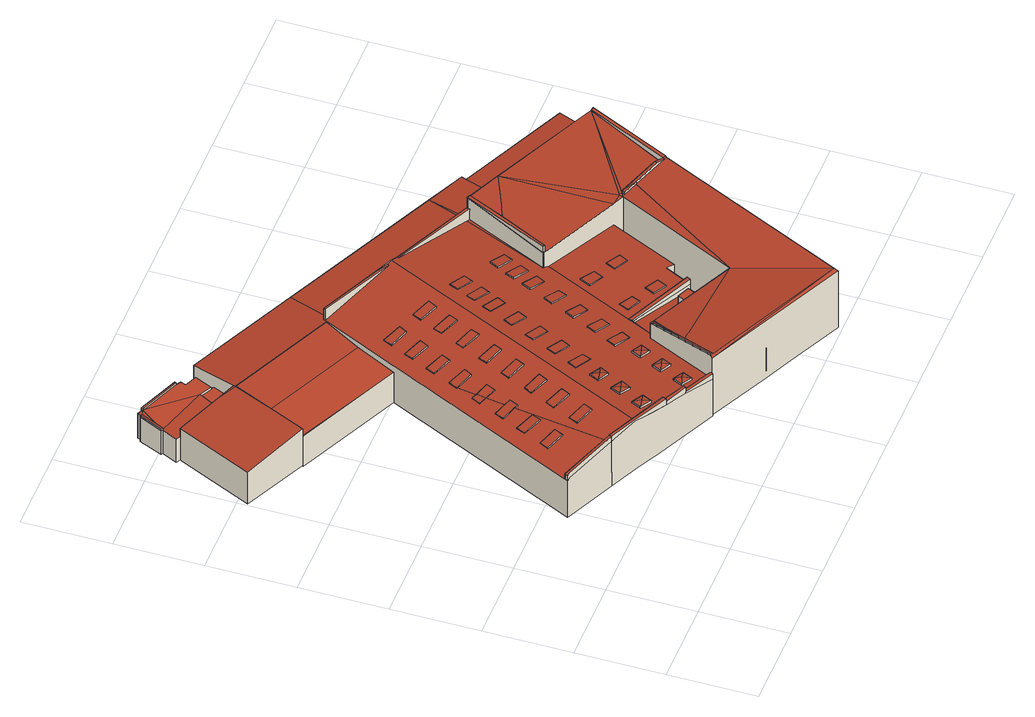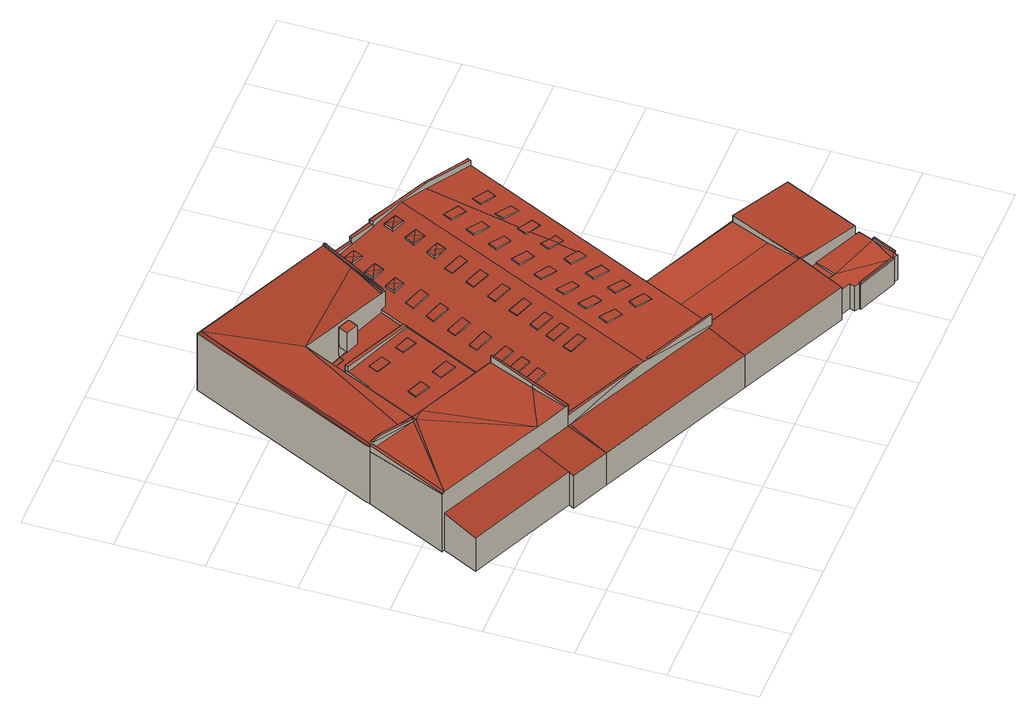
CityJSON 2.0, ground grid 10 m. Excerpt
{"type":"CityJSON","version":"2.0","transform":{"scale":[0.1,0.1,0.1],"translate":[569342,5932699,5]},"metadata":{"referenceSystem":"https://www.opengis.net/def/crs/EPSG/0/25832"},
"CityObjects":{
"building1":{"type":"Building","attributes":{"Grundfläche 2D":"1794.826481","Grundhöhe NN":"5.186"},"children":["building1-1","building1-2","building1-3","building1-4","building1-5","building1-6","building1-7","building1-8","building1-9","building1-10","building1-11","building1-12","building1-13","building1-14","building1-15","building1-16","building1-17","building1-18","building1-19","building1-20","building1-21","building1-22","building1-23","building1-24","building1-25","building1-26","building1-27","building1-28","building1-29","building1-30","building1-31","building1-32","building1-33","building1-34","building1-35","building1-36","building1-37","building1-38","building1-39","building1-40","building1-41","building1-42","building1-43","building1-44","building1-45","building1-46","building1-47","building1-48","building1-49","building1-50","building1-51","building1-52"],"geometry":[{"type":"MultiSurface","lod":"3","boundaries":[[[0,1,2,3,4,5,6,7,8,9,10,11,12,13,14,15,16,17,18,19,20,21,22]],[[23,24,18,17,16]],[[20,25,26,27,28,29,30,31,32,33,22,21],[34,35,34,33],[36,37,38,39,40,39,38,37,36,35]],[[39,40,39,38]],[[37,38,39,38,37,36]],[[37,36,35,36]],[[35,34,33,34]],[[41,42,43]],[[44,42,41]],[[42,45,46,47,48,49,50,51]],[[50,49,52,51]],[[53,52,49]],[[51,54,55]],[[56,42,51,55,57]],[[58,59,54]],[[54,59,55]],[[59,57,55]],[[56,57,43,42]],[[45,42,44,60]],[[61,62,63,64,65]],[[66,49,67,68,63,62]],[[69,53,66]],[[53,49,66]],[[70,71,72,69,73]],[[74,53,69]],[[74,69,72,71,75,76,77]],[[76,78,77]],[[52,53,74]],[[79,80,81,82,83,84,85,86]],[[87,88,89,90,91]],[[92,93,94,95,87,96,97,98,99,100]],[[95,94,88,87]],[[101,102,94]],[[94,102,88]],[[102,103,104,88]],[[105,106,107,108,109,110,111,112,113]],[[114,115,116,117,118,119,28,27,26]],[[120,115,114,121,18]],[[122,123,124,125,126]],[[18,24,120]],[[127,128,120,24,129,130]],[[131,132,133,134]],[[131,134,135]],[[136,119,118]],[[137,118,117]],[[138,139,140,136,118,137]],[[130,141,142,143,127]],[[132,144,145,133]],[[4,146,147,5]],[[80,79,86,13,12,11,10,109,108]],[[121,114,26,25,20,19,18]],[[131,148,149,31,30,29,28,144,132]],[[33,32,31,149,150]],[[151,152,153,146,4,3,2,1,0,22,33,150,154]],[[116,115,155,156]],[[124,123,117,116,156,157]],[[119,145,144,28]],[[115,120,158,155]],[[125,124,157,159]],[[160,41,43,5,147,161,162]],[[163,65,60,44,41,160,164]],[[63,68,67,49,48,47,46,45,60,65,64]],[[52,165,166,51]],[[167,168,111,110,109,10,9,8,58,54,51,166,169]],[[5,43,57,59,58,8,7,6]],[[127,170,171,128]],[[120,128,171,158]],[[135,134,172,173]],[[131,135,173,148]],[[61,65,163,174]],[[141,130,129,24,175,70,73,69,66,62,61,174,176,142]],[[23,16,75,71,70,175,24]],[[75,16,15,76]],[[76,15,14,78]],[[86,85,177,165,52,74,77,78,14,13]],[[91,90,138,137,117,123,122]],[[138,90,178,179,139]],[[139,179,172,134,140]],[[145,119,136,140,134,133]],[[143,142,176,180]],[[127,143,180,170]],[[80,108,107,81]],[[82,81,107,181,182,83]],[[84,83,182,183]],[[85,84,183,177]],[[91,122,126,87]],[[87,126,125,96]],[[96,125,159,184,97]],[[98,97,184,185]],[[99,98,185,186]],[[100,99,186,187]],[[92,100,187,188]],[[93,92,188,189]],[[94,93,189,190]],[[101,94,190,191]],[[102,101,191,192]],[[103,102,192,193]],[[104,103,193,194]],[[88,104,194,195]],[[89,88,195,196]],[[178,90,89,196]],[[112,111,168,197]],[[112,197,198,199,105,113]],[[181,107,106,105,199,200]],[[162,201,202,169]],[[203,161,167,204]],[[205,206,207,208]],[[208,209,210,205]],[[210,209,211,212]],[[213,214,215,216]],[[214,217,218,215]],[[218,217,207,206]],[[212,211,219,220]],[[221,222,223,224]],[[223,222,213,216]],[[224,220,219,221]],[[106,225,226,200]],[[226,225,113,198]],[[177,183,182,181,200,226,198,197,168,167,161,147,146,153,152,151,154,150,149,148,173,172,179,178,196,195,194,193,192,191,190,189,188,187,186,185,184,159,157,156,155,158,171,170,180,176,174,163,164,160,162,169,166,165],[224,223,216,215,218,206,205,210,212,220]]],"semantics":{"surfaces":[{"type":"RoofSurface"},{"type":"WallSurface"},{"type":"GroundSurface"}],"values":[0,0,0,0,0,0,0,0,0,0,0,0,0,0,0,0,0,0,0,0,0,0,0,0,0,0,0,0,0,0,0,0,0,0,0,0,0,0,0,0,0,0,0,0,0,0,0,0,1,1,1,1,1,1,1,1,1,1,1,1,1,1,1,1,1,1,1,1,1,1,1,1,1,1,1,1,1,1,1,1,1,1,1,1,1,1,1,1,1,1,1,1,1,1,1,1,1,1,1,1,1,1,1,1,1,1,1,1,1,1,1,1,1,1,1,1,1,1,2]}}]},
"building1-1":{"type":"BuildingInstallation","parents":["building1"],"geometry":[{"type":"MultiSurface","lod":"3","boundaries":[[[227,228,229,230]],[[230,229,231,232]],[[227,230,232,233]],[[228,227,233,234]],[[229,228,234,231]]],"semantics":{"surfaces":[{"type":"RoofSurface"},{"type":"WallSurface"}],"values":[0,1,1,1,1]}}]},
"building1-2":{"type":"BuildingInstallation","parents":["building1"],"geometry":[{"type":"MultiSurface","lod":"3","boundaries":[[[235,236,237,238]],[[235,238,3,4]],[[4,5,6,236,235]],[[237,236,6,239]]],"semantics":{"surfaces":[{"type":"RoofSurface"},{"type":"WallSurface"}],"values":[0,1,1,1]}}]},
"building1-3":{"type":"BuildingInstallation","parents":["building1"],"geometry":[{"type":"MultiSurface","lod":"3","boundaries":[[[240,241,242,243]],[[243,242,244,245]],[[240,243,245,246]],[[241,240,246,247]],[[242,241,247,244]]],"semantics":{"surfaces":[{"type":"RoofSurface"},{"type":"WallSurface"}],"values":[0,1,1,1,1]}}]},
"building1-4":{"type":"BuildingInstallation","parents":["building1"],"geometry":[{"type":"MultiSurface","lod":"3","boundaries":[[[248,249,250]],[[250,249,251]],[[252,249,248]],[[251,249,252]],[[248,250,253,254]],[[254,255,252,248]],[[255,256,251,252]],[[253,250,251,256]]],"semantics":{"surfaces":[{"type":"RoofSurface"},{"type":"WallSurface"}],"values":[0,0,0,0,1,1,1,1]}}]},
"building1-5":{"type":"BuildingInstallation","parents":["building1"],"geometry":[{"type":"MultiSurface","lod":"3","boundaries":[[[257,258,259,260]],[[261,262,257,260]],[[262,263,258,257]],[[264,259,258,263]],[[261,260,259,264]]],"semantics":{"surfaces":[{"type":"RoofSurface"},{"type":"WallSurface"}],"values":[0,1,1,1,1]}}]},
"building1-6":{"type":"BuildingInstallation","parents":["building1"],"geometry":[{"type":"MultiSurface","lod":"3","boundaries":[[[265,266,267,268]],[[266,265,269,270]],[[270,271,267,266]],[[271,272,268,267]],[[269,265,268,272]]],"semantics":{"surfaces":[{"type":"RoofSurface"},{"type":"WallSurface"}],"values":[0,1,1,1,1]}}]},
"building1-7":{"type":"BuildingInstallation","parents":["building1"],"geometry":[{"type":"MultiSurface","lod":"3","boundaries":[[[273,274,275]],[[275,274,276]],[[277,274,273]],[[276,274,277]],[[278,279,273,275]],[[280,277,273,279]],[[280,281,276,277]],[[281,278,275,276]]],"semantics":{"surfaces":[{"type":"RoofSurface"},{"type":"WallSurface"}],"values":[0,0,0,0,1,1,1,1]}}]},
"building1-8":{"type":"BuildingInstallation","parents":["building1"],"geometry":[{"type":"MultiSurface","lod":"3","boundaries":[[[282,283,284,285]],[[285,284,286,287]],[[282,285,287,288]],[[283,282,288,289]],[[284,283,289,286]]],"semantics":{"surfaces":[{"type":"RoofSurface"},{"type":"WallSurface"}],"values":[0,1,1,1,1]}}]},
"building1-9":{"type":"BuildingInstallation","parents":["building1"],"geometry":[{"type":"MultiSurface","lod":"3","boundaries":[[[37,290,291,292]],[[293,37,292,294]],[[295,296,293,294]],[[291,297,38,292]],[[38,295,294,292]],[[293,296,37]],[[290,37,298]],[[291,290,298,297]]],"semantics":{"surfaces":[{"type":"RoofSurface"},{"type":"WallSurface"}],"values":[0,0,1,1,1,1,1,1]}}]},
"building1-10":{"type":"BuildingInstallation","parents":["building1"],"geometry":[{"type":"MultiSurface","lod":"3","boundaries":[[[299,300,301,302]],[[302,301,303,304]],[[299,302,304,305]],[[300,299,305,306]],[[301,300,306,303]]],"semantics":{"surfaces":[{"type":"RoofSurface"},{"type":"WallSurface"}],"values":[0,1,1,1,1]}}]},
"building1-11":{"type":"BuildingInstallation","parents":["building1"],"geometry":[{"type":"MultiSurface","lod":"3","boundaries":[[[307,308,309,310]],[[310,309,311,312]],[[307,310,312,313]],[[308,307,313,314]],[[309,308,314,311]]],"semantics":{"surfaces":[{"type":"RoofSurface"},{"type":"WallSurface"}],"values":[0,1,1,1,1]}}]},
"building1-12":{"type":"BuildingInstallation","parents":["building1"],"geometry":[{"type":"MultiSurface","lod":"3","boundaries":[[[315,316,317,318]],[[318,317,319,320]],[[320,321,315,318]],[[316,315,321,322]],[[322,319,317,316]]],"semantics":{"surfaces":[{"type":"RoofSurface"},{"type":"WallSurface"}],"values":[0,1,1,1,1]}}]},
"building1-13":{"type":"BuildingInstallation","parents":["building1"],"geometry":[{"type":"MultiSurface","lod":"3","boundaries":[[[323,324,325,326]],[[326,325,327,328]],[[323,326,328,329]],[[324,323,329,330]],[[325,324,330,327]]],"semantics":{"surfaces":[{"type":"RoofSurface"},{"type":"WallSurface"}],"values":[0,1,1,1,1]}}]},
"building1-14":{"type":"BuildingInstallation","parents":["building1"],"geometry":[{"type":"MultiSurface","lod":"3","boundaries":[[[331,332,333,334]],[[334,333,335,336]],[[331,334,336,337]],[[332,331,337,338]],[[333,332,338,335]]],"semantics":{"surfaces":[{"type":"RoofSurface"},{"type":"WallSurface"}],"values":[0,1,1,1,1]}}]},
"building1-15":{"type":"BuildingInstallation","parents":["building1"],"geometry":[{"type":"MultiSurface","lod":"3","boundaries":[[[339,340,341]],[[342,341,340,343]],[[344,340,339]],[[343,340,344]],[[345,346,339,341]],[[346,347,344,339]],[[343,344,347,348]],[[348,349,345,341,342,343]]],"semantics":{"surfaces":[{"type":"RoofSurface"},{"type":"WallSurface"}],"values":[0,0,0,0,1,1,1,1]}}]},
"building1-16":{"type":"BuildingInstallation","parents":["building1"],"geometry":[{"type":"MultiSurface","lod":"3","boundaries":[[[175,19,350,351]],[[25,352,353,354]],[[25,26,352]],[[353,352,26,27]],[[353,27,354]],[[351,350,17,23]],[[351,23,24,175]],[[175,24,18,19]]],"semantics":{"surfaces":[{"type":"RoofSurface"},{"type":"WallSurface"}],"values":[0,0,1,1,1,1,1,1]}}]},
"building1-17":{"type":"BuildingInstallation","parents":["building1"],"geometry":[{"type":"MultiSurface","lod":"3","boundaries":[[[355,356,357,358]],[[355,358,359,360]],[[358,357,361,359]],[[356,355,360,362]],[[357,356,362,361]]],"semantics":{"surfaces":[{"type":"RoofSurface"},{"type":"WallSurface"}],"values":[0,1,1,1,1]}}]},
"building1-18":{"type":"BuildingInstallation","parents":["building1"],"geometry":[{"type":"MultiSurface","lod":"3","boundaries":[[[363,364,365,366]],[[366,365,367,368]],[[363,366,368,369]],[[364,363,369,370]],[[365,364,370,367]]],"semantics":{"surfaces":[{"type":"RoofSurface"},{"type":"WallSurface"}],"values":[0,1,1,1,1]}}]},
"building1-19":{"type":"BuildingInstallation","parents":["building1"],"geometry":[{"type":"MultiSurface","lod":"3","boundaries":[[[371,372,373,374]],[[374,373,375,376]],[[371,374,376,377]],[[372,371,377,378]],[[373,372,378,375]]],"semantics":{"surfaces":[{"type":"RoofSurface"},{"type":"WallSurface"}],"values":[0,1,1,1,1]}}]},
"building1-20":{"type":"BuildingInstallation","parents":["building1"],"geometry":[{"type":"MultiSurface","lod":"3","boundaries":[[[379,380,381,382]],[[382,381,383,384]],[[379,382,384,385]],[[380,379,385,386]],[[381,380,386,383]]],"semantics":{"surfaces":[{"type":"RoofSurface"},{"type":"WallSurface"}],"values":[0,1,1,1,1]}}]},
"building1-21":{"type":"BuildingInstallation","parents":["building1"],"geometry":[{"type":"MultiSurface","lod":"3","boundaries":[[[387,388,389]],[[390,389,388,391]],[[392,388,387]],[[391,388,392]],[[387,389,393,394]],[[394,395,392,387]],[[391,392,395,396]],[[391,396,393,389,390]]],"semantics":{"surfaces":[{"type":"RoofSurface"},{"type":"WallSurface"}],"values":[0,0,0,0,1,1,1,1]}}]},
"building1-22":{"type":"BuildingInstallation","parents":["building1"],"geometry":[{"type":"MultiSurface","lod":"3","boundaries":[[[397,398,399]],[[399,398,400]],[[401,398,397]],[[400,398,401]],[[402,403,397,399]],[[404,401,397,403]],[[404,405,400,401]],[[405,402,399,400]]],"semantics":{"surfaces":[{"type":"RoofSurface"},{"type":"WallSurface"}],"values":[0,0,0,0,1,1,1,1]}}]},
"building1-23":{"type":"BuildingInstallation","parents":["building1"],"geometry":[{"type":"MultiSurface","lod":"3","boundaries":[[[406,407,408]],[[408,407,409]],[[410,407,406]],[[409,407,410]],[[411,412,406,408]],[[410,406,412,413]],[[409,410,413,414]],[[414,411,408,409]]],"semantics":{"surfaces":[{"type":"RoofSurface"},{"type":"WallSurface"}],"values":[0,0,0,0,1,1,1,1]}}]},
"building1-24":{"type":"BuildingInstallation","parents":["building1"],"geometry":[{"type":"MultiSurface","lod":"3","boundaries":[[[415,416,417,418,419,420,421]],[[422,420,419]],[[423,424,425,420,422]],[[21,426,34,30,423,422,419,418,427,428]],[[424,423,30,31]],[[424,31,32,33,420,425]],[[421,420,33,22,0,1,2,429,417,416,415]],[[429,427,418,417]]],"semantics":{"surfaces":[{"type":"RoofSurface"},{"type":"WallSurface"}],"values":[0,0,0,1,1,1,1,1]}}]},
"building1-25":{"type":"BuildingInstallation","parents":["building1"],"geometry":[{"type":"MultiSurface","lod":"3","boundaries":[[[430,431,432,433,434]],[[430,434,435]],[[433,432,436,437]],[[437,40,438,435,434,433]],[[435,438,39,430]],[[431,430,39,439]],[[439,436,432,431]]],"semantics":{"surfaces":[{"type":"RoofSurface"},{"type":"WallSurface"}],"values":[0,0,1,1,1,1,1]}}]},
"building1-26":{"type":"BuildingInstallation","parents":["building1"],"geometry":[{"type":"MultiSurface","lod":"3","boundaries":[[[440,441,442,443]],[[443,442,444,445]],[[440,443,445,446]],[[441,440,446,447]],[[442,441,447,444]]],"semantics":{"surfaces":[{"type":"RoofSurface"},{"type":"WallSurface"}],"values":[0,1,1,1,1]}}]},
"building1-27":{"type":"BuildingInstallation","parents":["building1"],"geometry":[{"type":"MultiSurface","lod":"3","boundaries":[[[448,449,450,451]],[[451,450,452,453]],[[448,451,453,454]],[[449,448,454,455]],[[450,449,455,452]]],"semantics":{"surfaces":[{"type":"RoofSurface"},{"type":"WallSurface"}],"values":[0,1,1,1,1]}}]},
"building1-28":{"type":"BuildingInstallation","parents":["building1"],"geometry":[{"type":"MultiSurface","lod":"3","boundaries":[[[456,457,458,459]],[[459,458,460,461]],[[456,459,461,462]],[[457,456,462,463]],[[458,457,463,460]]],"semantics":{"surfaces":[{"type":"RoofSurface"},{"type":"WallSurface"}],"values":[0,1,1,1,1]}}]},
"building1-29":{"type":"BuildingInstallation","parents":["building1"],"geometry":[{"type":"MultiSurface","lod":"3","boundaries":[[[464,465,466,467]],[[467,466,468,469]],[[464,467,469,470]],[[465,464,470,471]],[[466,465,471,468]]],"semantics":{"surfaces":[{"type":"RoofSurface"},{"type":"WallSurface"}],"values":[0,1,1,1,1]}}]},
"building1-30":{"type":"BuildingInstallation","parents":["building1"],"geometry":[{"type":"MultiSurface","lod":"3","boundaries":[[[472,473,474,475,476,477]],[[476,475,478,36]],[[477,476,36,479]],[[472,477,479,480]],[[473,472,480,35]],[[474,473,35,481]],[[475,474,481,478]]],"semantics":{"surfaces":[{"type":"RoofSurface"},{"type":"WallSurface"}],"values":[0,1,1,1,1,1,1]}}]},
"building1-31":{"type":"BuildingInstallation","parents":["building1"],"geometry":[{"type":"MultiSurface","lod":"3","boundaries":[[[482,483,484,485]],[[485,484,486,487]],[[482,485,487,488]],[[483,482,488,489]],[[484,483,489,486]]],"semantics":{"surfaces":[{"type":"RoofSurface"},{"type":"WallSurface"}],"values":[0,1,1,1,1]}}]},
"building1-32":{"type":"BuildingInstallation","parents":["building1"],"geometry":[{"type":"MultiSurface","lod":"3","boundaries":[[[490,491,492,493]],[[493,492,494,495]],[[495,496,490,493]],[[490,496,497,491]],[[497,494,492,491]]],"semantics":{"surfaces":[{"type":"RoofSurface"},{"type":"WallSurface"}],"values":[0,1,1,1,1]}}]},
"building1-33":{"type":"BuildingInstallation","parents":["building1"],"geometry":[{"type":"MultiSurface","lod":"3","boundaries":[[[498,499,427,429]],[[3,238,498,429,2]],[[238,237,499,498]],[[428,427,499,237,239]]],"semantics":{"surfaces":[{"type":"RoofSurface"},{"type":"WallSurface"}],"values":[0,1,1,1]}}]},
"building1-34":{"type":"BuildingInstallation","parents":["building1"],"geometry":[{"type":"MultiSurface","lod":"3","boundaries":[[[500,501,502,503]],[[503,502,504,505]],[[505,506,500,503]],[[501,500,506,507]],[[507,504,502,501]]],"semantics":{"surfaces":[{"type":"RoofSurface"},{"type":"WallSurface"}],"values":[0,1,1,1,1]}}]},
"building1-35":{"type":"BuildingInstallation","parents":["building1"],"geometry":[{"type":"MultiSurface","lod":"3","boundaries":[[[508,509,510,511]],[[511,510,512,513]],[[513,514,508,511]],[[509,508,514,515]],[[515,512,510,509]]],"semantics":{"surfaces":[{"type":"RoofSurface"},{"type":"WallSurface"}],"values":[0,1,1,1,1]}}]},
"building1-36":{"type":"BuildingInstallation","parents":["building1"],"geometry":[{"type":"MultiSurface","lod":"3","boundaries":[[[516,517,518,519]],[[519,518,520,521]],[[516,519,521,522]],[[517,516,522,523]],[[518,517,523,520]]],"semantics":{"surfaces":[{"type":"RoofSurface"},{"type":"WallSurface"}],"values":[0,1,1,1,1]}}]},
"building1-37":{"type":"BuildingInstallation","parents":["building1"],"geometry":[{"type":"MultiSurface","lod":"3","boundaries":[[[524,525,526,527]],[[527,526,528,529]],[[524,527,529,530]],[[525,524,530,531]],[[526,525,531,528]]],"semantics":{"surfaces":[{"type":"RoofSurface"},{"type":"WallSurface"}],"values":[0,1,1,1,1]}}]},
"building1-38":{"type":"BuildingInstallation","parents":["building1"],"geometry":[{"type":"MultiSurface","lod":"3","boundaries":[[[532,533,534,535]],[[535,534,536,537]],[[532,535,537,538]],[[533,532,538,539]],[[534,533,539,536]]],"semantics":{"surfaces":[{"type":"RoofSurface"},{"type":"WallSurface"}],"values":[0,1,1,1,1]}}]},
"building1-39":{"type":"BuildingInstallation","parents":["building1"],"geometry":[{"type":"MultiSurface","lod":"3","boundaries":[[[540,541,542,543]],[[543,542,544,545]],[[540,543,545,546]],[[541,540,546,547]],[[542,541,547,544]]],"semantics":{"surfaces":[{"type":"RoofSurface"},{"type":"WallSurface"}],"values":[0,1,1,1,1]}}]},
"building1-40":{"type":"BuildingInstallation","parents":["building1"],"geometry":[{"type":"MultiSurface","lod":"3","boundaries":[[[548,549,550,551]],[[551,550,552,553]],[[553,554,548,551]],[[549,548,554,555]],[[555,552,550,549]]],"semantics":{"surfaces":[{"type":"RoofSurface"},{"type":"WallSurface"}],"values":[0,1,1,1,1]}}]},
"building1-41":{"type":"BuildingInstallation","parents":["building1"],"geometry":[{"type":"MultiSurface","lod":"3","boundaries":[[[556,557,558,559]],[[560,556,559]],[[57,56,558,557]],[[55,559,558,56]],[[560,559,55,561]],[[561,59,556,560]],[[59,57,557,556]]],"semantics":{"surfaces":[{"type":"RoofSurface"},{"type":"WallSurface"}],"values":[0,0,1,1,1,1,1]}}]},
"building1-42":{"type":"BuildingInstallation","parents":["building1"],"geometry":[{"type":"MultiSurface","lod":"3","boundaries":[[[562,563,564]],[[563,565,566,564]],[[565,567,47,566]],[[49,568,562,564]],[[568,50,563,562]],[[567,565,563,50,569]],[[48,49,564,566,47]]],"semantics":{"surfaces":[{"type":"RoofSurface"},{"type":"WallSurface"}],"values":[0,0,0,1,1,1,1]}}]},
"building1-43":{"type":"BuildingInstallation","parents":["building1"],"geometry":[{"type":"MultiSurface","lod":"3","boundaries":[[[570,571,572,573]],[[61,572,571,60,65]],[[62,66,573,572,61]],[[66,63,570,573]],[[64,65,60,571,570,63]]],"semantics":{"surfaces":[{"type":"RoofSurface"},{"type":"WallSurface"}],"values":[0,1,1,1,1]}}]},
"building1-44":{"type":"BuildingInstallation","parents":["building1"],"geometry":[{"type":"MultiSurface","lod":"3","boundaries":[[[574,575,576,577,578,579]],[[580,575,574,579,75,76]],[[580,72,576,575]],[[577,576,72,73]],[[73,70,578,577]],[[71,75,579,578,70]]],"semantics":{"surfaces":[{"type":"RoofSurface"},{"type":"WallSurface"}],"values":[0,1,1,1,1,1]}}]},
"building1-45":{"type":"BuildingInstallation","parents":["building1"],"geometry":[{"type":"MultiSurface","lod":"3","boundaries":[[[581,582,583,584]],[[584,583,585,586]],[[581,584,586,587]],[[582,581,587,588]],[[583,582,588,585]]],"semantics":{"surfaces":[{"type":"RoofSurface"},{"type":"WallSurface"}],"values":[0,1,1,1,1]}}]},
"building1-46":{"type":"BuildingInstallation","parents":["building1"],"geometry":[{"type":"MultiSurface","lod":"3","boundaries":[[[589,590,591,592]],[[592,591,12,79,80,11]],[[81,589,592,11,80]],[[590,589,81,82]],[[79,12,591,590,82]]],"semantics":{"surfaces":[{"type":"RoofSurface"},{"type":"WallSurface"}],"values":[0,1,1,1,1]}}]},
"building1-47":{"type":"BuildingInstallation","parents":["building1"],"geometry":[{"type":"MultiSurface","lod":"3","boundaries":[[[593,594,595,596]],[[596,595,597,598]],[[593,596,598,599]],[[599,600,594,593]],[[600,597,595,594]]],"semantics":{"surfaces":[{"type":"RoofSurface"},{"type":"WallSurface"}],"values":[0,1,1,1,1]}}]},
"building1-48":{"type":"BuildingInstallation","parents":["building1"],"geometry":[{"type":"MultiSurface","lod":"3","boundaries":[[[601,602,603,604,605]],[[603,602,606,607]],[[607,608,604,603]],[[608,609,610,601,605,604]],[[610,606,602,601]]],"semantics":{"surfaces":[{"type":"RoofSurface"},{"type":"WallSurface"}],"values":[0,1,1,1,1]}}]},
"building1-49":{"type":"BuildingInstallation","parents":["building1"],"geometry":[{"type":"MultiSurface","lod":"3","boundaries":[[[611,612,613,614]],[[614,613,615,616]],[[611,614,616,617]],[[612,611,617,618]],[[613,612,618,615]]],"semantics":{"surfaces":[{"type":"RoofSurface"},{"type":"WallSurface"}],"values":[0,1,1,1,1]}}]},
"building1-50":{"type":"BuildingInstallation","parents":["building1"],"geometry":[{"type":"MultiSurface","lod":"3","boundaries":[[[619,620,621,622,623]],[[93,94,624,621,620,619]],[[95,100,622,621,624]],[[100,92,623,622]],[[92,93,619,623]]],"semantics":{"surfaces":[{"type":"RoofSurface"},{"type":"WallSurface"}],"values":[0,1,1,1,1]}}]},
"building1-51":{"type":"BuildingInstallation","parents":["building1"],"geometry":[{"type":"MultiSurface","lod":"3","boundaries":[[[625,626,627,628]],[[104,88,625,628]],[[626,625,88,102]],[[103,627,626,102]],[[103,104,628,627]]],"semantics":{"surfaces":[{"type":"RoofSurface"},{"type":"WallSurface"}],"values":[0,1,1,1,1]}}]},
"building1-52":{"type":"BuildingInstallation","parents":["building1"],"geometry":[{"type":"MultiSurface","lod":"3","boundaries":[[[629,630,631,632]],[[111,630,629,110]],[[112,633,631,630,111]],[[632,631,633,634]],[[634,110,629,632]]],"semantics":{"surfaces":[{"type":"RoofSurface"},{"type":"WallSurface"}],"values":[0,1,1,1,1]}}]}
},
"vertices":[
[206,120,65],[209,118,65],[222,112,63],[249,100,59],[284,83,53],[285,84,53],[286,86,53],[321,161,53],[322,164,53],[324,163,53],[327,161,52],[341,190,52],[342,194,52],[391,299,52],[387,301,53],[387,302,53],[386,302,53],[427,399,53],[428,401,53],[337,443,68],[330,447,69],[184,134,69],[183,131,69],[430,397,53],[431,400,53],[324,450,68],[239,489,53],[238,487,53],[237,485,53],[196,398,53],[93,177,53],[91,173,53],[95,172,54],[151,146,64],[151,149,63],[171,258,59],[173,269,58],[177,291,58],[179,302,57],[183,324,56],[184,329,56],[452,5,81],[451,9,84],[285,84,81],[555,225,81],[554,228,84],[552,229,84],[551,230,84],[541,235,82],[498,255,74],[512,245,77],[427,114,74],[492,252,74],[494,257,74],[327,161,74],[305,121,79],[288,85,84],[286,86,84],[322,164,74],[321,161,74],[556,228,81],[600,322,82],[597,323,82],[552,229,75],[554,228,75],[556,228,75],[596,323,82],[541,235,75],[551,230,75],[472,381,82],[431,400,82],[430,397,81],[414,355,78],[434,398,82],[479,258,74],[386,302,74],[387,302,74],[391,299,74],[387,301,74],[342,194,51],[341,190,51],[419,154,46],[421,158,46],[434,185,46],[443,180,45],[479,258,45],[391,299,51],[108,577,36],[46,596,35],[38,579,34],[43,576,34],[96,552,34],[115,607,36],[67,627,36],[67,625,36],[68,624,36],[122,570,36],[131,590,36],[117,596,36],[119,602,36],[114,605,36],[60,628,36],[58,623,36],[56,624,36],[44,597,35],[410,135,39],[413,140,39],[419,154,39],[341,190,48],[327,161,48],[370,141,43],[384,135,42],[388,145,42],[398,141,41],[244,487,53],[265,534,47],[136,594,47],[115,543,53],[114,541,53],[115,541,53],[450,448,47],[330,447,53],[96,552,33],[115,543,33],[126,569,33],[122,570,33],[108,577,33],[491,422,48],[494,428,47],[434,398,53],[472,381,53],[196,398,44],[218,444,46],[96,500,46],[76,455,44],[75,454,44],[96,500,53],[96,552,51],[43,576,46],[3,489,46],[76,455,53],[596,323,53],[597,323,53],[617,364,48],[237,485,52],[115,541,52],[284,83,2],[285,84,2],[196,398,2],[91,173,2],[151,146,2],[206,120,2],[209,118,2],[222,112,2],[183,131,2],[265,534,2],[136,594,2],[126,569,2],[450,448,2],[122,570,2],[452,5,2],[356,50,2],[389,35,2],[556,228,2],[555,225,2],[492,252,2],[427,114,2],[393,130,2],[384,135,2],[426,115,2],[491,422,2],[494,428,2],[76,455,2],[75,454,2],[600,322,2],[431,400,68],[597,323,2],[479,258,2],[43,576,2],[3,489,2],[617,364,2],[419,154,2],[434,185,2],[443,180,2],[131,590,2],[117,596,2],[119,602,2],[114,605,2],[115,607,2],[67,627,2],[67,625,2],[60,628,2],[58,623,2],[56,624,2],[44,597,2],[46,596,2],[38,579,2],[388,145,2],[398,141,2],[410,135,2],[413,140,2],[389,35,44],[426,115,44],[356,50,44],[393,130,44],[479,399,2],[471,381,2],[471,381,41],[479,399,41],[447,414,41],[447,414,2],[439,396,41],[439,396,2],[435,278,41],[437,282,41],[437,282,2],[435,278,2],[432,297,41],[432,297,2],[394,298,41],[394,298,2],[387,283,41],[429,264,41],[429,264,2],[387,283,2],[400,146,41],[400,146,2],
[195,354,57],[215,344,61],[220,354,61],[200,364,57],[220,354,59],[200,364,56],[195,354,56],[215,344,59],
[284,83,61],[286,86,61],[251,103,61],[249,100,61],[251,103,59],
[318,193,56],[298,202,60],[293,192,60],[313,183,56],[293,192,58],[313,183,55],[318,193,55],[298,202,58],
[205,134,68],[215,136,69],[210,145,68],[224,138,67],[219,127,67],[210,145,66],[205,134,66],[219,127,64],[224,138,64],
[355,323,60],[374,314,56],[379,324,56],[359,333,60],[359,333,58],[355,323,58],[374,314,55],[379,324,55],
[365,344,60],[384,335,56],[389,345,56],[370,354,60],[365,344,58],[384,335,55],[389,345,55],[370,354,58],
[260,108,60],[269,111,61],[265,119,60],[278,113,59],[273,102,59],[265,119,58],[260,108,58],[273,102,56],[278,113,56],
[336,370,65],[316,379,68],[312,369,68],[331,360,65],[312,369,67],[331,360,64],[336,370,64],[316,379,67],
[188,286,61],[193,296,61],[179,302,58],[168,295,57],[173,305,57],[173,305,56],[168,295,56],[193,296,59],[188,286,59],
[193,248,64],[213,238,68],[218,248,68],[198,257,64],[218,248,66],[198,257,63],[193,248,63],[213,238,66],
[127,207,57],[147,198,61],[152,208,61],[132,217,57],[152,208,59],[132,217,56],[127,207,56],[147,198,59],
[180,219,64],[200,209,68],[205,219,68],[185,229,64],[205,219,66],[185,229,63],[180,219,63],[200,209,66],
[326,348,65],[306,357,68],[302,347,68],[321,338,65],[302,347,67],[321,338,64],[326,348,64],[306,357,67],
[207,277,64],[227,268,68],[232,278,68],[212,287,64],[232,278,66],[212,287,63],[207,277,63],[227,268,66],
[230,188,68],[240,190,69],[235,199,68],[242,196,67],[249,192,67],[244,182,67],[235,199,66],[230,188,66],[244,182,64],[249,192,64],[242,196,65],
[336,441,68],[430,397,68],[239,489,68],[238,487,68],[322,447,68],
[141,237,57],[161,227,61],[165,237,61],[145,247,57],[145,247,56],[141,237,56],[165,237,59],[161,227,59],
[221,306,64],[241,297,68],[245,306,68],[225,316,64],[245,306,66],[225,316,63],[221,306,63],[241,297,66],
[369,303,56],[350,312,60],[345,302,60],[364,293,56],[345,302,58],[364,293,55],[369,303,55],[350,312,58],
[209,382,57],[228,372,61],[233,382,61],[213,392,57],[233,382,59],[213,392,56],[209,382,56],[228,372,59],
[272,135,60],[282,138,61],[277,146,60],[278,146,60],[291,140,59],[286,129,59],[277,146,58],[272,135,58],[286,129,56],[291,140,56],
[218,161,68],[227,163,69],[223,172,68],[237,165,67],[231,154,67],[223,172,66],[218,161,66],[231,154,64],[237,165,64],
[285,162,60],[294,164,61],[290,173,60],[303,167,59],[298,156,59],[290,173,58],[285,162,58],[298,156,56],[303,167,56],
[206,120,71],[209,118,71],[222,112,71],[224,116,71],[152,149,71],[151,146,71],[183,131,71],[151,149,71],[93,177,60],[91,173,60],[95,172,61],[152,149,64],[224,116,67],[224,116,63],[222,112,67],
[183,324,57],[202,316,61],[207,325,61],[187,335,57],[184,329,57],[182,325,57],[207,325,59],[187,335,56],[182,325,56],[202,316,59],
[235,336,64],[255,326,68],[259,336,68],[239,345,64],[259,336,66],[239,345,63],[235,336,63],[255,326,66],
[264,217,65],[245,226,68],[240,216,68],[260,207,65],[240,216,67],[260,207,64],[264,217,64],[245,226,67],
[248,364,64],[268,354,68],[272,364,68],[252,374,64],[272,364,66],[252,374,63],[248,364,63],[268,354,66],
[260,391,64],[280,381,68],[285,391,68],[265,401,64],[285,391,66],[265,401,63],[260,391,63],[280,381,66],
[154,265,57],[171,258,60],[174,256,61],[179,266,61],[173,269,59],[159,275,57],[179,266,59],[159,275,56],[154,265,56],[174,256,59],
[277,244,65],[258,253,68],[253,243,68],[272,234,65],[253,243,67],[272,234,64],[277,244,64],[258,253,67],
[221,409,57],[241,400,61],[246,409,61],[226,419,57],[246,409,59],[226,419,56],[221,409,56],[241,400,59],
[249,100,67],[251,103,67],
[343,247,56],[324,256,60],[319,246,60],[338,237,56],[319,246,58],[338,237,55],[343,247,55],[324,256,58],
[166,189,64],[186,180,68],[191,190,68],[171,199,64],[191,190,66],[171,199,63],[166,189,63],[186,180,66],
[290,272,65],[270,281,68],[266,271,68],[285,262,65],[266,271,67],[285,262,64],[290,272,64],[270,281,67],
[303,300,65],[284,309,68],[279,299,68],[298,290,65],[279,299,67],[298,290,64],[303,300,64],[284,309,67],
[330,219,56],[311,228,60],[306,218,60],[325,209,56],[306,218,58],[325,209,55],[330,219,55],[311,228,58],
[316,327,65],[296,336,68],[292,326,68],[311,317,65],[292,326,67],[311,317,64],[316,327,64],[296,336,67],
[356,275,56],[337,284,60],[332,274,60],[352,265,56],[332,274,58],[352,265,55],[356,275,55],[337,284,58],
[321,161,76],[286,86,86],[288,85,86],[305,121,81],[323,160,76],[323,160,74],
[496,252,77],[512,245,80],[498,255,77],[540,232,86],[541,235,86],[550,227,84],[496,252,74],[540,232,82],
[552,229,83],[556,228,83],[600,322,83],[596,323,83],
[387,302,83],[388,301,83],[414,355,83],[434,398,83],[431,400,83],[386,302,83],[388,301,74],
[374,193,50],[378,203,50],[362,211,51],[357,200,51],[362,211,50],[357,200,50],[374,193,49],[378,203,49],
[419,154,53],[421,158,53],[342,194,53],[341,190,53],
[430,226,48],[435,236,48],[418,245,49],[413,234,49],[418,245,48],[413,234,48],[430,226,47],[435,236,47],
[412,187,48],[396,195,49],[391,184,49],[407,176,48],[412,186,48],[396,195,48],[391,184,48],[407,176,47],[412,186,47],[412,187,47],
[396,241,50],[401,252,50],[384,261,52],[378,249,52],[384,261,51],[378,249,51],[396,241,49],[401,252,49],
[67,627,38],[67,625,38],[67,624,38],[114,605,38],[115,607,38],[67,624,36],
[46,596,38],[58,623,38],[56,624,38],[44,597,38],
[370,141,69],[384,135,69],[389,146,69],[375,152,69],[389,146,42],[375,152,43]
]}
